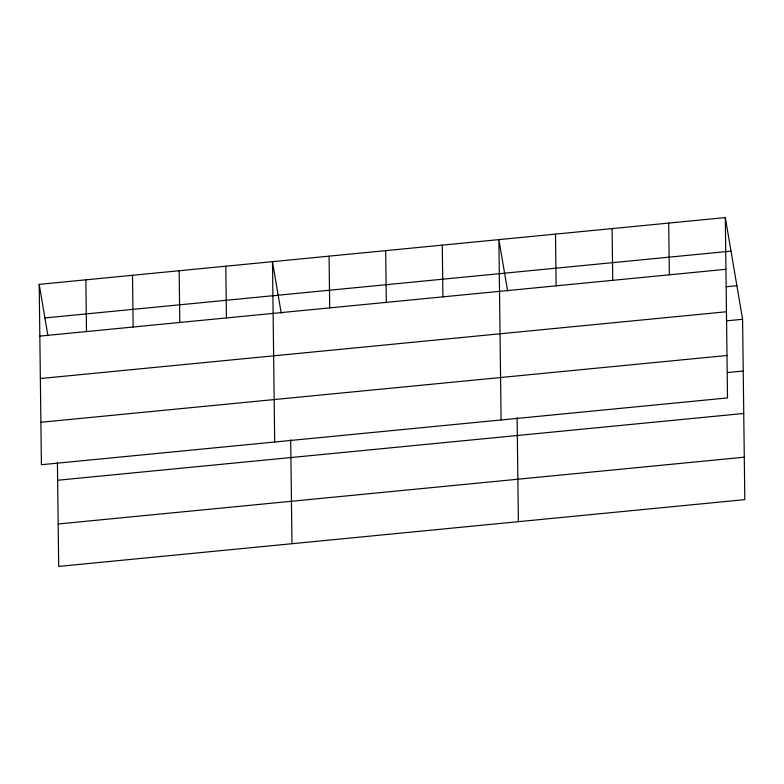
<?xml version="1.0" encoding="UTF-8"?>
<svg xmlns="http://www.w3.org/2000/svg" width="784" height="784" viewBox="0 0 784 784"><rect width="100%" height="100%" fill="white"/><g stroke="black" fill="none" stroke-linecap="round" stroke-linejoin="round"><path stroke-width="1.18" d="M725.308 217.58L727.513 397.929L41.405 464.716L39.2 284.367L725.308 217.58L742.595 319.284L744.8 499.633L58.692 566.42L57.418 462.57M44.904 317.932L731.011 251.135M39.827 336.101L725.945 269.304M726.053 286.777L736.891 285.719M40.347 378.545L726.454 311.748M726.944 320.803L742.595 319.284M40.886 422.272L726.993 355.485M727.572 372.537L743.232 371.018M57.644 480.249L743.751 413.462M58.173 523.977L744.281 457.19M507.64 291.07L498.889 239.62L501.094 419.969M281.221 313.11L272.479 261.66L274.684 442.009M39.2 284.367L47.942 335.817M668.703 223.087L669.34 274.821M612.098 228.595L612.735 280.329M555.493 234.102L556.13 285.837M517.117 417.813L518.381 521.674M442.284 245.127L442.921 296.862M385.689 250.635L386.316 302.369M329.084 256.152L329.711 307.877M290.697 439.853L291.971 543.714M225.821 266.197L226.449 317.932M179.164 270.745L179.801 322.479M132.506 275.282L133.143 327.016M85.858 279.829L86.485 331.563"/></g></svg>
